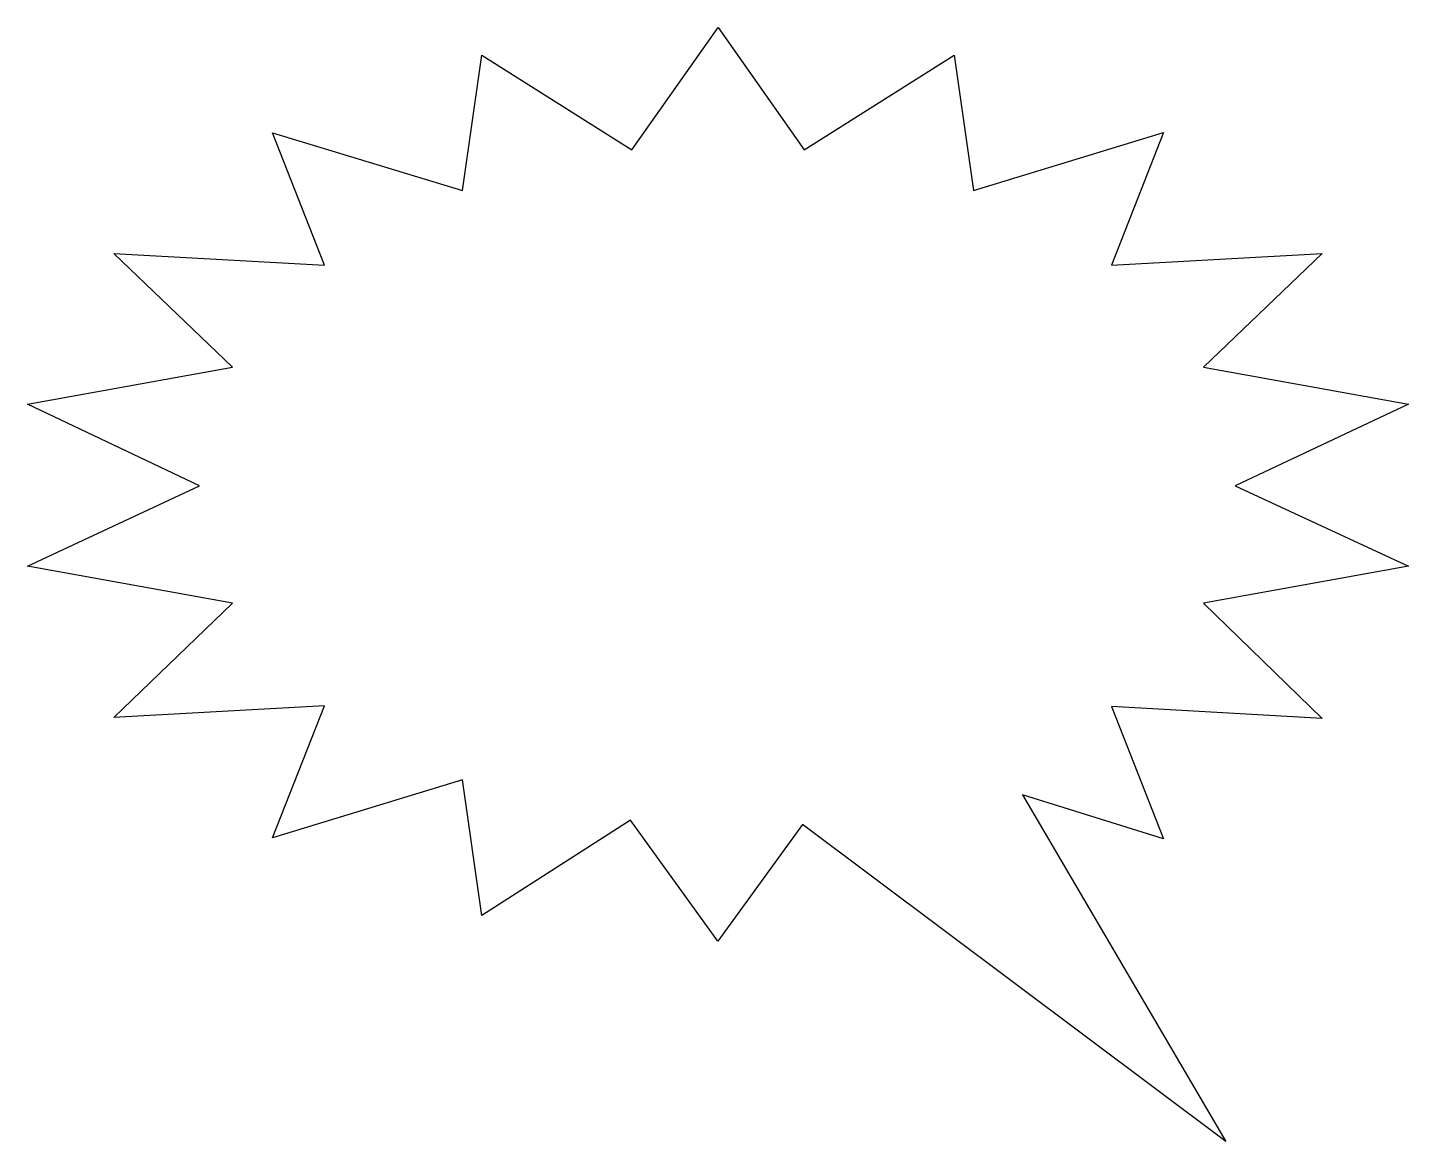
# Model space of a CAD drawing. Header units: centimetres. Extents: x -11.1 to 10.8, y -8.6 to 9.
import ezdxf

# ---------------------------------------------------------------- set-up
doc = ezdxf.new("R2010")
doc.units = ezdxf.units.CM
doc.header["$MEASUREMENT"] = 0
doc.layers.add('Camada 1', color=7, linetype='Continuous')

msp = doc.modelspace()

# ---------------------------------------------------------------- linework, layer by layer
at = {"layer": 'Camada 1'}
msp.add_open_spline([(10.76902, 3.05366), (10.76902, 3.05366), (7.52766, 3.64085), (7.52766, 3.64085), (7.52766, 3.64085), (7.52766, 3.64085), (9.40694, 5.4369), (9.40694, 5.4369), (9.40694, 5.4369), (9.40694, 5.4369), (6.07145, 5.25322), (6.07145, 5.25322), (6.07145, 5.25322), (6.07145, 5.25322), (6.8934, 7.35174), (6.8934, 7.35174), (6.8934, 7.35174), (6.8934, 7.35174), (3.88739, 6.43565), (3.88739, 6.43565), (3.88739, 6.43565), (3.88739, 6.43565), (3.58201, 8.57321), (3.58201, 8.57321), (3.58201, 8.57321), (3.58201, 8.57321), (1.21198, 7.07623), (1.21198, 7.07623), (1.21198, 7.07623), (1.21198, 7.07623), (-0.1524, 9.00946), (-0.1524, 9.00946), (-0.1524, 9.00946), (-0.1524, 9.00946), (-1.51736, 7.07623), (-1.51736, 7.07623), (-1.51736, 7.07623), (-1.51736, 7.07623), (-3.88739, 8.57321), (-3.88739, 8.57321), (-3.88739, 8.57321), (-3.88739, 8.57321), (-4.19277, 6.43565), (-4.19277, 6.43565), (-4.19277, 6.43565), (-4.19277, 6.43565), (-7.19937, 7.34716), (-7.19937, 7.34716), (-7.19937, 7.34716), (-7.19937, 7.34716), (-6.37683, 5.25322), (-6.37683, 5.25322), (-6.37683, 5.25322), (-6.37683, 5.25322), (-9.7123, 5.4369), (-9.7123, 5.4369), (-9.7123, 5.4369), (-9.7123, 5.4369), (-7.83304, 3.64085), (-7.83304, 3.64085), (-7.83304, 3.64085), (-7.83304, 3.64085), (-11.0744, 3.05366), (-11.0744, 3.05366), (-11.0744, 3.05366), (-11.0744, 3.05366), (-8.35597, 1.7616), (-8.35597, 1.7616), (-8.35597, 1.7616), (-8.35597, 1.7616), (-11.0744, 0.49308), (-11.0744, 0.49308), (-11.0744, 0.49308), (-11.0744, 0.49308), (-7.83304, -0.09414), (-7.83304, -0.09414), (-7.83304, -0.09414), (-7.83304, -0.09414), (-9.7123, -1.9028), (-9.7123, -1.9028), (-9.7123, -1.9028), (-9.7123, -1.9028), (-6.37683, -1.71453), (-6.37683, -1.71453), (-6.37683, -1.71453), (-6.37683, -1.71453), (-7.19937, -3.80503), (-7.19937, -3.80503), (-7.19937, -3.80503), (-7.19937, -3.80503), (-4.19277, -2.88893), (-4.19277, -2.88893), (-4.19277, -2.88893), (-4.19277, -2.88893), (-3.88739, -5.03335), (-3.88739, -5.03335), (-3.88739, -5.03335), (-3.88739, -5.03335), (-1.5386, -3.52319), (-1.5386, -3.52319), (-1.5386, -3.52319), (-1.5386, -3.52319), (-0.15298, -5.4369), (-0.15298, -5.4369), (-0.15298, -5.4369), (-0.15298, -5.4369), (1.18615, -3.59378), (1.18615, -3.59378), (1.18615, -3.59378), (1.18615, -3.59378), (7.87895, -8.6042), (7.87895, -8.6042), (7.87895, -8.6042), (7.87895, -8.6042), (4.66228, -3.1237), (4.66228, -3.1237), (4.66228, -3.1237), (4.66228, -3.1237), (6.8934, -3.8205), (6.8934, -3.8205), (6.8934, -3.8205), (6.8934, -3.8205), (6.07145, -1.72657), (6.07145, -1.72657), (6.07145, -1.72657), (6.07145, -1.72657), (9.40694, -1.91429), (9.40694, -1.91429), (9.40694, -1.91429), (9.40694, -1.91429), (7.52766, -0.09414), (7.52766, -0.09414), (7.52766, -0.09414), (7.52766, -0.09414), (10.76902, 0.49308), (10.76902, 0.49308), (10.76902, 0.49308), (10.76902, 0.49308), (8.0282, 1.7616), (8.0282, 1.7616), (8.0282, 1.7616), (8.0282, 1.7616), (10.76902, 3.05366), (10.76902, 3.05366)], degree=3, knots=[0, 0, 0, 0, 0.02702703, 0.02702703, 0.02702703, 0.02702703, 0.05405405, 0.05405405, 0.05405405, 0.05405405, 0.08108108, 0.08108108, 0.08108108, 0.08108108, 0.10810811, 0.10810811, 0.10810811, 0.10810811, 0.13513514, 0.13513514, 0.13513514, 0.13513514, 0.16216216, 0.16216216, 0.16216216, 0.16216216, 0.18918919, 0.18918919, 0.18918919, 0.18918919, 0.21621622, 0.21621622, 0.21621622, 0.21621622, 0.24324324, 0.24324324, 0.24324324, 0.24324324, 0.27027027, 0.27027027, 0.27027027, 0.27027027, 0.2972973, 0.2972973, 0.2972973, 0.2972973, 0.32432432, 0.32432432, 0.32432432, 0.32432432, 0.35135135, 0.35135135, 0.35135135, 0.35135135, 0.37837838, 0.37837838, 0.37837838, 0.37837838, 0.40540541, 0.40540541, 0.40540541, 0.40540541, 0.43243243, 0.43243243, 0.43243243, 0.43243243, 0.45945946, 0.45945946, 0.45945946, 0.45945946, 0.48648649, 0.48648649, 0.48648649, 0.48648649, 0.51351351, 0.51351351, 0.51351351, 0.51351351, 0.54054054, 0.54054054, 0.54054054, 0.54054054, 0.56756757, 0.56756757, 0.56756757, 0.56756757, 0.59459459, 0.59459459, 0.59459459, 0.59459459, 0.62162162, 0.62162162, 0.62162162, 0.62162162, 0.64864865, 0.64864865, 0.64864865, 0.64864865, 0.67567568, 0.67567568, 0.67567568, 0.67567568, 0.7027027, 0.7027027, 0.7027027, 0.7027027, 0.72972973, 0.72972973, 0.72972973, 0.72972973, 0.75675676, 0.75675676, 0.75675676, 0.75675676, 0.78378378, 0.78378378, 0.78378378, 0.78378378, 0.81081081, 0.81081081, 0.81081081, 0.81081081, 0.83783784, 0.83783784, 0.83783784, 0.83783784, 0.86486486, 0.86486486, 0.86486486, 0.86486486, 0.89189189, 0.89189189, 0.89189189, 0.89189189, 0.91891892, 0.91891892, 0.91891892, 0.91891892, 0.94594595, 0.94594595, 0.94594595, 0.94594595, 1, 1, 1, 1], dxfattribs=at)

doc.saveas('drawing.dxf')
